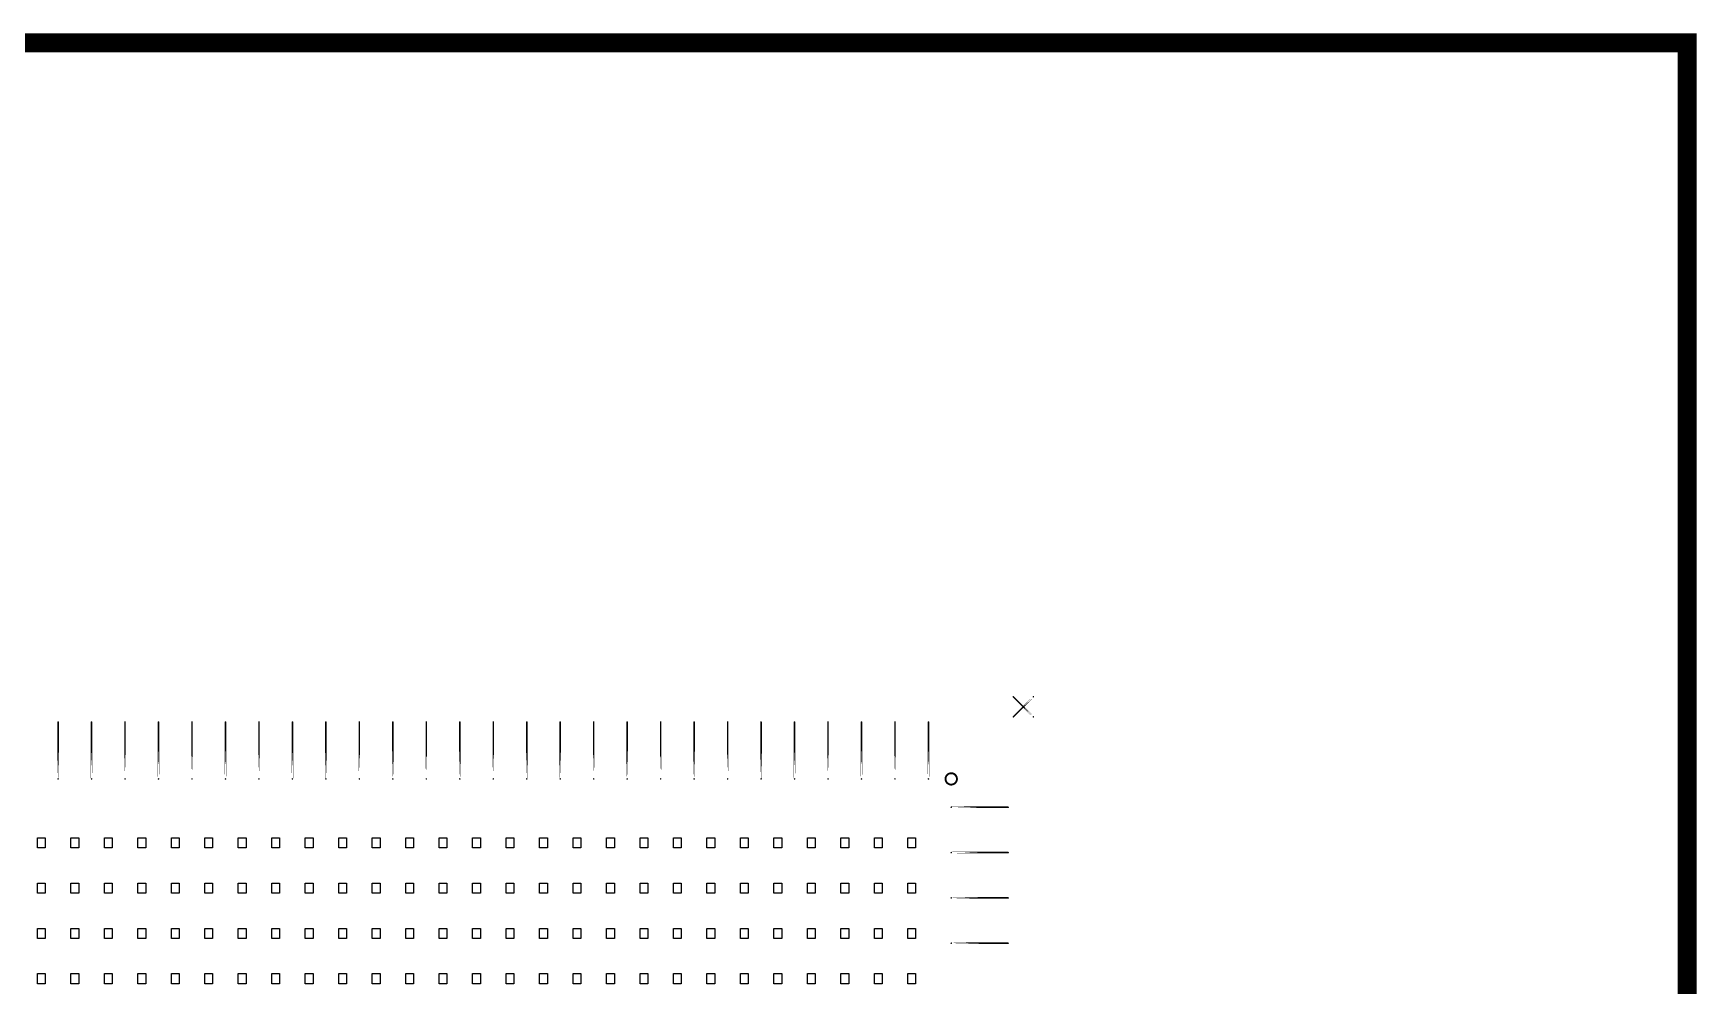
# Model space of a CAD drawing. Extents: x 11 to 212, y 11 to 212.
# Drawn here: x 124 to 211.7, y 161.5 to 211.7 of the extents above; entities that cross this region are included whole.
import ezdxf

# ---------------------------------------------------------------- set-up
doc = ezdxf.new("R2010")
doc.units = 0
doc.layers.get('0').update_dxf_attribs({"linetype": 'continuous'})
doc.layers.add('Mark', color=7, linetype='continuous')

# ---------------------------------------------------------------- blocks, each defined once
blk = doc.blocks.new('cutlineendpoint')
at = {"const_width": 0.04}
blk.add_lwpolyline([(-0.02, 0, 1), (0.02, 0, 1)], format="xyb", close=True, dxfattribs=at)

msp = doc.modelspace()

# ---------------------------------------------------------------- linework, layer by layer
at = {"layer": 'Mark'}
for points, const_width in [([(11.2, 211.2), (211.2, 211.2), (211.2, 11.2), (11.2, 11.2)], 1), ([(176.73, 176.73), (175.67, 175.67)], 0.08), ([(176.73, 175.67), (175.67, 176.73)], 0.08), ([(125.318, 172.4), (125.318, 175.4)], 0.08), ([(127.082, 172.4), (127.082, 175.4)], 0.08), ([(128.847, 172.4), (128.847, 175.4)], 0.08), ([(130.612, 172.4), (130.612, 175.4)], 0.08), ([(132.376, 172.4), (132.376, 175.4)], 0.08), ([(134.141, 172.4), (134.141, 175.4)], 0.08), ([(135.906, 172.4), (135.906, 175.4)], 0.08), ([(137.671, 172.4), (137.671, 175.4)], 0.08), ([(139.435, 172.4), (139.435, 175.4)], 0.08), ([(141.2, 172.4), (141.2, 175.4)], 0.08), ([(142.965, 172.4), (142.965, 175.4)], 0.08), ([(144.729, 172.4), (144.729, 175.4)], 0.08), ([(146.494, 172.4), (146.494, 175.4)], 0.08), ([(148.259, 172.4), (148.259, 175.4)], 0.08), ([(150.024, 172.4), (150.024, 175.4)], 0.08), ([(151.788, 172.4), (151.788, 175.4)], 0.08), ([(153.553, 172.4), (153.553, 175.4)], 0.08), ([(155.318, 172.4), (155.318, 175.4)], 0.08), ([(157.082, 172.4), (157.082, 175.4)], 0.08), ([(158.847, 172.4), (158.847, 175.4)], 0.08), ([(160.612, 172.4), (160.612, 175.4)], 0.08), ([(162.376, 172.4), (162.376, 175.4)], 0.08), ([(164.141, 172.4), (164.141, 175.4)], 0.08), ([(165.906, 172.4), (165.906, 175.4)], 0.08), ([(167.671, 172.4), (167.671, 175.4)], 0.08), ([(169.435, 172.4), (169.435, 175.4)], 0.08), ([(171.2, 172.4), (171.2, 175.4)], 0.08), ([(172.4, 170.906), (175.4, 170.906)], 0.08), ([(172.4, 168.518), (175.4, 168.518)], 0.08), ([(172.4, 166.129), (175.4, 166.129)], 0.08), ([(172.4, 163.741), (175.4, 163.741)], 0.08)]:
    msp.add_lwpolyline(points, close=True, dxfattribs=dict(at, const_width=const_width))
at = {"layer": 'Mark', "const_width": 0.1}
msp.add_lwpolyline([(172.1, 172.4, 1), (172.7, 172.4, 1)], format="xyb", close=True, dxfattribs=at)
at = {"layer": 'Mark'}
for points in [[(124.641, 168.771), (124.229, 168.771), (124.229, 169.3), (124.641, 169.3)], [(126.406, 168.771), (125.994, 168.771), (125.994, 169.3), (126.406, 169.3)], [(128.171, 168.771), (127.759, 168.771), (127.759, 169.3), (128.171, 169.3)], [(129.935, 168.771), (129.524, 168.771), (129.524, 169.3), (129.935, 169.3)], [(131.7, 168.771), (131.288, 168.771), (131.288, 169.3), (131.7, 169.3)], [(133.465, 168.771), (133.053, 168.771), (133.053, 169.3), (133.465, 169.3)], [(135.229, 168.771), (134.818, 168.771), (134.818, 169.3), (135.229, 169.3)], [(136.994, 168.771), (136.582, 168.771), (136.582, 169.3), (136.994, 169.3)], [(138.759, 168.771), (138.347, 168.771), (138.347, 169.3), (138.759, 169.3)], [(140.524, 168.771), (140.112, 168.771), (140.112, 169.3), (140.524, 169.3)], [(142.288, 168.771), (141.876, 168.771), (141.876, 169.3), (142.288, 169.3)], [(144.053, 168.771), (143.641, 168.771), (143.641, 169.3), (144.053, 169.3)], [(145.818, 168.771), (145.406, 168.771), (145.406, 169.3), (145.818, 169.3)], [(147.582, 168.771), (147.171, 168.771), (147.171, 169.3), (147.582, 169.3)], [(149.347, 168.771), (148.935, 168.771), (148.935, 169.3), (149.347, 169.3)], [(151.112, 168.771), (150.7, 168.771), (150.7, 169.3), (151.112, 169.3)], [(152.876, 168.771), (152.465, 168.771), (152.465, 169.3), (152.876, 169.3)], [(154.641, 168.771), (154.229, 168.771), (154.229, 169.3), (154.641, 169.3)], [(156.406, 168.771), (155.994, 168.771), (155.994, 169.3), (156.406, 169.3)], [(158.171, 168.771), (157.759, 168.771), (157.759, 169.3), (158.171, 169.3)], [(159.935, 168.771), (159.524, 168.771), (159.524, 169.3), (159.935, 169.3)], [(161.7, 168.771), (161.288, 168.771), (161.288, 169.3), (161.7, 169.3)], [(163.465, 168.771), (163.053, 168.771), (163.053, 169.3), (163.465, 169.3)], [(165.229, 168.771), (164.818, 168.771), (164.818, 169.3), (165.229, 169.3)], [(166.994, 168.771), (166.582, 168.771), (166.582, 169.3), (166.994, 169.3)], [(168.759, 168.771), (168.347, 168.771), (168.347, 169.3), (168.759, 169.3)], [(170.524, 168.771), (170.112, 168.771), (170.112, 169.3), (170.524, 169.3)], [(124.641, 166.382), (124.229, 166.382), (124.229, 166.912), (124.641, 166.912)], [(126.406, 166.382), (125.994, 166.382), (125.994, 166.912), (126.406, 166.912)], [(128.171, 166.382), (127.759, 166.382), (127.759, 166.912), (128.171, 166.912)], [(129.935, 166.382), (129.524, 166.382), (129.524, 166.912), (129.935, 166.912)], [(131.7, 166.382), (131.288, 166.382), (131.288, 166.912), (131.7, 166.912)], [(133.465, 166.382), (133.053, 166.382), (133.053, 166.912), (133.465, 166.912)], [(135.229, 166.382), (134.818, 166.382), (134.818, 166.912), (135.229, 166.912)], [(136.994, 166.382), (136.582, 166.382), (136.582, 166.912), (136.994, 166.912)], [(138.759, 166.382), (138.347, 166.382), (138.347, 166.912), (138.759, 166.912)], [(140.524, 166.382), (140.112, 166.382), (140.112, 166.912), (140.524, 166.912)], [(142.288, 166.382), (141.876, 166.382), (141.876, 166.912), (142.288, 166.912)], [(144.053, 166.382), (143.641, 166.382), (143.641, 166.912), (144.053, 166.912)], [(145.818, 166.382), (145.406, 166.382), (145.406, 166.912), (145.818, 166.912)], [(147.582, 166.382), (147.171, 166.382), (147.171, 166.912), (147.582, 166.912)], [(149.347, 166.382), (148.935, 166.382), (148.935, 166.912), (149.347, 166.912)], [(151.112, 166.382), (150.7, 166.382), (150.7, 166.912), (151.112, 166.912)], [(152.876, 166.382), (152.465, 166.382), (152.465, 166.912), (152.876, 166.912)], [(154.641, 166.382), (154.229, 166.382), (154.229, 166.912), (154.641, 166.912)], [(156.406, 166.382), (155.994, 166.382), (155.994, 166.912), (156.406, 166.912)], [(158.171, 166.382), (157.759, 166.382), (157.759, 166.912), (158.171, 166.912)], [(159.935, 166.382), (159.524, 166.382), (159.524, 166.912), (159.935, 166.912)], [(161.7, 166.382), (161.288, 166.382), (161.288, 166.912), (161.7, 166.912)], [(163.465, 166.382), (163.053, 166.382), (163.053, 166.912), (163.465, 166.912)], [(165.229, 166.382), (164.818, 166.382), (164.818, 166.912), (165.229, 166.912)], [(166.994, 166.382), (166.582, 166.382), (166.582, 166.912), (166.994, 166.912)], [(168.759, 166.382), (168.347, 166.382), (168.347, 166.912), (168.759, 166.912)], [(170.524, 166.382), (170.112, 166.382), (170.112, 166.912), (170.524, 166.912)], [(124.641, 163.994), (124.229, 163.994), (124.229, 164.524), (124.641, 164.524)], [(126.406, 163.994), (125.994, 163.994), (125.994, 164.524), (126.406, 164.524)], [(128.171, 163.994), (127.759, 163.994), (127.759, 164.524), (128.171, 164.524)], [(129.935, 163.994), (129.524, 163.994), (129.524, 164.524), (129.935, 164.524)], [(131.7, 163.994), (131.288, 163.994), (131.288, 164.524), (131.7, 164.524)], [(133.465, 163.994), (133.053, 163.994), (133.053, 164.524), (133.465, 164.524)], [(135.229, 163.994), (134.818, 163.994), (134.818, 164.524), (135.229, 164.524)], [(136.994, 163.994), (136.582, 163.994), (136.582, 164.524), (136.994, 164.524)], [(138.759, 163.994), (138.347, 163.994), (138.347, 164.524), (138.759, 164.524)], [(140.524, 163.994), (140.112, 163.994), (140.112, 164.524), (140.524, 164.524)], [(142.288, 163.994), (141.876, 163.994), (141.876, 164.524), (142.288, 164.524)], [(144.053, 163.994), (143.641, 163.994), (143.641, 164.524), (144.053, 164.524)], [(145.818, 163.994), (145.406, 163.994), (145.406, 164.524), (145.818, 164.524)], [(147.582, 163.994), (147.171, 163.994), (147.171, 164.524), (147.582, 164.524)], [(149.347, 163.994), (148.935, 163.994), (148.935, 164.524), (149.347, 164.524)], [(151.112, 163.994), (150.7, 163.994), (150.7, 164.524), (151.112, 164.524)], [(152.876, 163.994), (152.465, 163.994), (152.465, 164.524), (152.876, 164.524)], [(154.641, 163.994), (154.229, 163.994), (154.229, 164.524), (154.641, 164.524)], [(156.406, 163.994), (155.994, 163.994), (155.994, 164.524), (156.406, 164.524)], [(158.171, 163.994), (157.759, 163.994), (157.759, 164.524), (158.171, 164.524)], [(159.935, 163.994), (159.524, 163.994), (159.524, 164.524), (159.935, 164.524)], [(161.7, 163.994), (161.288, 163.994), (161.288, 164.524), (161.7, 164.524)], [(163.465, 163.994), (163.053, 163.994), (163.053, 164.524), (163.465, 164.524)], [(165.229, 163.994), (164.818, 163.994), (164.818, 164.524), (165.229, 164.524)], [(166.994, 163.994), (166.582, 163.994), (166.582, 164.524), (166.994, 164.524)], [(168.759, 163.994), (168.347, 163.994), (168.347, 164.524), (168.759, 164.524)], [(170.524, 163.994), (170.112, 163.994), (170.112, 164.524), (170.524, 164.524)], [(124.641, 161.606), (124.229, 161.606), (124.229, 162.135), (124.641, 162.135)], [(126.406, 161.606), (125.994, 161.606), (125.994, 162.135), (126.406, 162.135)], [(128.171, 161.606), (127.759, 161.606), (127.759, 162.135), (128.171, 162.135)], [(129.935, 161.606), (129.524, 161.606), (129.524, 162.135), (129.935, 162.135)], [(131.7, 161.606), (131.288, 161.606), (131.288, 162.135), (131.7, 162.135)], [(133.465, 161.606), (133.053, 161.606), (133.053, 162.135), (133.465, 162.135)], [(135.229, 161.606), (134.818, 161.606), (134.818, 162.135), (135.229, 162.135)], [(136.994, 161.606), (136.582, 161.606), (136.582, 162.135), (136.994, 162.135)], [(138.759, 161.606), (138.347, 161.606), (138.347, 162.135), (138.759, 162.135)], [(140.524, 161.606), (140.112, 161.606), (140.112, 162.135), (140.524, 162.135)], [(142.288, 161.606), (141.876, 161.606), (141.876, 162.135), (142.288, 162.135)], [(144.053, 161.606), (143.641, 161.606), (143.641, 162.135), (144.053, 162.135)], [(145.818, 161.606), (145.406, 161.606), (145.406, 162.135), (145.818, 162.135)], [(147.582, 161.606), (147.171, 161.606), (147.171, 162.135), (147.582, 162.135)], [(149.347, 161.606), (148.935, 161.606), (148.935, 162.135), (149.347, 162.135)], [(151.112, 161.606), (150.7, 161.606), (150.7, 162.135), (151.112, 162.135)], [(152.876, 161.606), (152.465, 161.606), (152.465, 162.135), (152.876, 162.135)], [(154.641, 161.606), (154.229, 161.606), (154.229, 162.135), (154.641, 162.135)], [(156.406, 161.606), (155.994, 161.606), (155.994, 162.135), (156.406, 162.135)], [(158.171, 161.606), (157.759, 161.606), (157.759, 162.135), (158.171, 162.135)], [(159.935, 161.606), (159.524, 161.606), (159.524, 162.135), (159.935, 162.135)], [(161.7, 161.606), (161.288, 161.606), (161.288, 162.135), (161.7, 162.135)], [(163.465, 161.606), (163.053, 161.606), (163.053, 162.135), (163.465, 162.135)], [(165.229, 161.606), (164.818, 161.606), (164.818, 162.135), (165.229, 162.135)], [(166.994, 161.606), (166.582, 161.606), (166.582, 162.135), (166.994, 162.135)], [(168.759, 161.606), (168.347, 161.606), (168.347, 162.135), (168.759, 162.135)], [(170.524, 161.606), (170.112, 161.606), (170.112, 162.135), (170.524, 162.135)]]:
    msp.add_lwpolyline(points, close=True, dxfattribs=at)

# ---------------------------------------------------------------- block references
for p in [(175.67, 176.73), (176.73, 176.73), (125.318, 175.4), (127.082, 175.4), (128.847, 175.4), (130.612, 175.4), (132.376, 175.4), (134.141, 175.4), (135.906, 175.4), (137.671, 175.4), (139.435, 175.4), (141.2, 175.4), (142.965, 175.4), (144.729, 175.4), (146.494, 175.4), (148.259, 175.4), (150.024, 175.4), (151.788, 175.4), (153.553, 175.4), (155.318, 175.4), (157.082, 175.4), (158.847, 175.4), (160.612, 175.4), (162.376, 175.4), (164.141, 175.4), (165.906, 175.4), (167.671, 175.4), (169.435, 175.4), (171.2, 175.4), (175.67, 175.67), (176.73, 175.67), (125.318, 172.4), (127.082, 172.4), (128.847, 172.4), (130.612, 172.4), (132.376, 172.4), (134.141, 172.4), (135.906, 172.4), (137.671, 172.4), (139.435, 172.4), (141.2, 172.4), (142.965, 172.4), (144.729, 172.4), (146.494, 172.4), (148.259, 172.4), (150.024, 172.4), (151.788, 172.4), (153.553, 172.4), (155.318, 172.4), (157.082, 172.4), (158.847, 172.4), (160.612, 172.4), (162.376, 172.4), (164.141, 172.4), (165.906, 172.4), (167.671, 172.4), (169.435, 172.4), (171.2, 172.4), (172.4, 170.906), (175.4, 170.906), (172.4, 168.518), (175.4, 168.518), (172.4, 166.129), (175.4, 166.129), (172.4, 163.741), (175.4, 163.741)]:
    msp.add_blockref('cutlineendpoint', p, dxfattribs=at)

doc.saveas('drawing.dxf')
